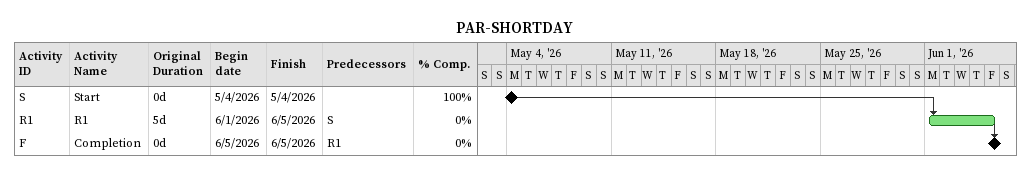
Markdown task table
PAR-SHORTDAY

| ID | Task | Original duration | Start | Finish | Predecessors | % complete |
|---|---|---|---|---|---|---|
| S | Start | 0d | 2026-05-04 | 2026-05-04 |  | 100 |
| R1 | R1 | 5d | 2026-06-01 | 2026-06-05 | S | 0 |
| F | Completion | 0d | 2026-06-05 | 2026-06-05 | R1 | 0 |
